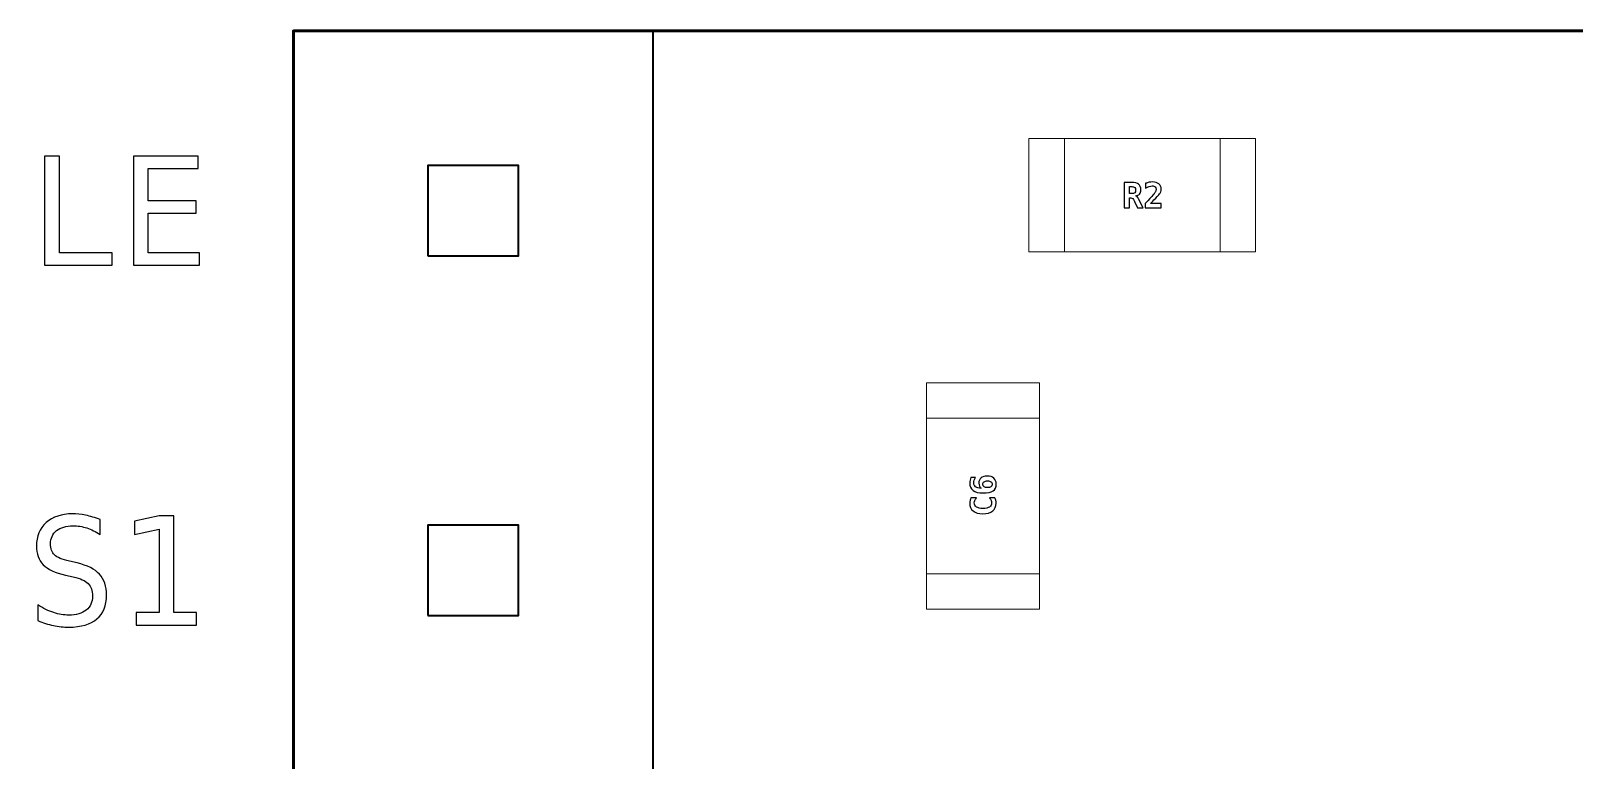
# Model space of a CAD drawing. Header units: centimetres. Extents: x -7.5 to 7.5, y -7.5 to 7.5.
# Drawn here: x -1.201 to -0.112, y 2.877 to 3.392 of the extents above; entities that cross this region are included whole.
import ezdxf

# ---------------------------------------------------------------- set-up
doc = ezdxf.new("R2010")
doc.units = ezdxf.units.CM
doc.header["$MEASUREMENT"] = 0
doc.layers.add('Layer 1', color=7, linetype='Continuous')

msp = doc.modelspace()

# ---------------------------------------------------------------- linework, layer by layer
at = {"layer": 'Layer 1', "color": 7, "lineweight": 53}
msp.add_lwpolyline([(-1.016, 1.35955), (0.508, 1.35955), (0.508, 3.39155), (-1.016, 3.39155), (-1.016, 1.35955)], close=True, dxfattribs=at)
at = {"layer": 'Layer 1', "color": 7, "lineweight": 9}
for points in [[(-0.4965, 3.23555), (-0.3365, 3.23555), (-0.3365, 3.31555), (-0.4965, 3.31555), (-0.4965, 3.23555)], [(-0.4715, 3.23555), (-0.3615, 3.23555), (-0.3615, 3.31555), (-0.4715, 3.31555), (-0.4715, 3.23555)]]:
    msp.add_lwpolyline(points, close=True, dxfattribs=at)
at = {"layer": 'Layer 1', "color": 7, "lineweight": 35}
for points in [[(-1.016, 1.35959), (-1.016, 1.35959), (-1.016, 3.39159), (-1.016, 3.39159), (-1.016, 3.39159), (-1.016, 3.39159), (-0.762, 3.39159), (-0.762, 3.39159), (-0.762, 3.39159), (-0.762, 3.39159), (-0.762, 1.35959), (-0.762, 1.35959), (-0.762, 1.35959), (-0.762, 1.35959), (-1.016, 1.35959), (-1.016, 1.35959)], [(-0.921, 3.23259), (-0.921, 3.23259), (-0.921, 3.29659), (-0.921, 3.29659), (-0.921, 3.29659), (-0.921, 3.29659), (-0.857, 3.29659), (-0.857, 3.29659), (-0.857, 3.29659), (-0.857, 3.29659), (-0.857, 3.23259), (-0.857, 3.23259), (-0.857, 3.23259), (-0.857, 3.23259), (-0.921, 3.23259), (-0.921, 3.23259)], [(-0.921, 2.97859), (-0.921, 2.97859), (-0.921, 3.04259), (-0.921, 3.04259), (-0.921, 3.04259), (-0.921, 3.04259), (-0.857, 3.04259), (-0.857, 3.04259), (-0.857, 3.04259), (-0.857, 3.04259), (-0.857, 2.97859), (-0.857, 2.97859), (-0.857, 2.97859), (-0.857, 2.97859), (-0.921, 2.97859), (-0.921, 2.97859)]]:
    msp.add_open_spline(points, degree=3, knots=[0, 0, 0, 0, 0.25, 0.25, 0.25, 0.25, 0.5, 0.5, 0.5, 0.5, 0.75, 0.75, 0.75, 0.75, 1, 1, 1, 1], dxfattribs=at)
at = {"layer": 'Layer 1'}
for points, knots in [([(-1.1918, 3.30316), (-1.1918, 3.30316), (-1.1813, 3.30316), (-1.1813, 3.30316), (-1.1813, 3.30316), (-1.1813, 3.30316), (-1.1813, 3.23479), (-1.1813, 3.23479), (-1.1813, 3.23479), (-1.1813, 3.23479), (-1.14405, 3.23479), (-1.14405, 3.23479), (-1.14405, 3.23479), (-1.14405, 3.23479), (-1.14405, 3.22601), (-1.14405, 3.22601), (-1.14405, 3.22601), (-1.14405, 3.22601), (-1.1918, 3.22601), (-1.1918, 3.22601), (-1.1918, 3.22601), (-1.1918, 3.22601), (-1.1918, 3.30316), (-1.1918, 3.30316)], [0, 0, 0, 0, 0.1666667, 0.1666667, 0.1666667, 0.1666667, 0.3333333, 0.3333333, 0.3333333, 0.3333333, 0.5, 0.5, 0.5, 0.5, 0.6666667, 0.6666667, 0.6666667, 0.6666667, 0.8333333, 0.8333333, 0.8333333, 0.8333333, 1, 1, 1, 1]), ([(-1.12902, 3.30316), (-1.12902, 3.30316), (-1.08325, 3.30316), (-1.08325, 3.30316), (-1.08325, 3.30316), (-1.08325, 3.30316), (-1.08325, 3.29438), (-1.08325, 3.29438), (-1.08325, 3.29438), (-1.08325, 3.29438), (-1.11858, 3.29438), (-1.11858, 3.29438), (-1.11858, 3.29438), (-1.11858, 3.29438), (-1.11858, 3.27153), (-1.11858, 3.27153), (-1.11858, 3.27153), (-1.11858, 3.27153), (-1.0848, 3.27153), (-1.0848, 3.27153), (-1.0848, 3.27153), (-1.0848, 3.27153), (-1.0848, 3.26275), (-1.0848, 3.26275), (-1.0848, 3.26275), (-1.0848, 3.26275), (-1.11858, 3.26275), (-1.11858, 3.26275), (-1.11858, 3.26275), (-1.11858, 3.26275), (-1.11858, 3.23479), (-1.11858, 3.23479), (-1.11858, 3.23479), (-1.11858, 3.23479), (-1.08226, 3.23479), (-1.08226, 3.23479), (-1.08226, 3.23479), (-1.08226, 3.23479), (-1.08226, 3.22601), (-1.08226, 3.22601), (-1.08226, 3.22601), (-1.08226, 3.22601), (-1.12902, 3.22601), (-1.12902, 3.22601), (-1.12902, 3.22601), (-1.12902, 3.22601), (-1.12902, 3.30316), (-1.12902, 3.30316)], [0, 0, 0, 0, 0.0833333, 0.0833333, 0.0833333, 0.0833333, 0.1666667, 0.1666667, 0.1666667, 0.1666667, 0.25, 0.25, 0.25, 0.25, 0.3333333, 0.3333333, 0.3333333, 0.3333333, 0.4166667, 0.4166667, 0.4166667, 0.4166667, 0.5, 0.5, 0.5, 0.5, 0.5833333, 0.5833333, 0.5833333, 0.5833333, 0.6666667, 0.6666667, 0.6666667, 0.6666667, 0.75, 0.75, 0.75, 0.75, 0.8333333, 0.8333333, 0.8333333, 0.8333333, 0.9166667, 0.9166667, 0.9166667, 0.9166667, 1, 1, 1, 1]), ([(-1.15241, 3.04647), (-1.15241, 3.04647), (-1.15241, 3.03587), (-1.15241, 3.03587), (-1.15241, 3.03587), (-1.15559, 3.03792), (-1.15876, 3.03945), (-1.16195, 3.04049), (-1.16195, 3.04049), (-1.16513, 3.04154), (-1.16836, 3.04205), (-1.17159, 3.04205), (-1.17159, 3.04205), (-1.17652, 3.04205), (-1.18042, 3.0409), (-1.18328, 3.03861), (-1.18328, 3.03861), (-1.18614, 3.03631), (-1.18757, 3.03323), (-1.18757, 3.02933), (-1.18757, 3.02933), (-1.18757, 3.02591), (-1.18663, 3.02332), (-1.18474, 3.02152), (-1.18474, 3.02152), (-1.18287, 3.01973), (-1.17936, 3.01824), (-1.17423, 3.01702), (-1.17423, 3.01702), (-1.17423, 3.01702), (-1.16875, 3.01578), (-1.16875, 3.01578), (-1.16875, 3.01578), (-1.16151, 3.01409), (-1.15624, 3.01144), (-1.15292, 3.00783), (-1.15292, 3.00783), (-1.14963, 3.00421), (-1.14797, 2.99929), (-1.14797, 2.99305), (-1.14797, 2.99305), (-1.14797, 2.98571), (-1.15024, 2.98012), (-1.15479, 2.97626), (-1.15479, 2.97626), (-1.15934, 2.97239), (-1.16596, 2.97047), (-1.17464, 2.97047), (-1.17464, 2.97047), (-1.17825, 2.97047), (-1.18189, 2.97086), (-1.18554, 2.97163), (-1.18554, 2.97163), (-1.18919, 2.97241), (-1.19286, 2.97358), (-1.19654, 2.97513), (-1.19654, 2.97513), (-1.19654, 2.97513), (-1.19654, 2.98624), (-1.19654, 2.98624), (-1.19654, 2.98624), (-1.19257, 2.98372), (-1.18884, 2.98187), (-1.18531, 2.9807), (-1.18531, 2.9807), (-1.18176, 2.97952), (-1.17822, 2.97894), (-1.17464, 2.97894), (-1.17464, 2.97894), (-1.16936, 2.97894), (-1.16525, 2.98012), (-1.16233, 2.98248), (-1.16233, 2.98248), (-1.1594, 2.98485), (-1.15793, 2.98814), (-1.15793, 2.99238), (-1.15793, 2.99238), (-1.15793, 2.99624), (-1.15894, 2.99919), (-1.16097, 3.00121), (-1.16097, 3.00121), (-1.16298, 3.00324), (-1.16649, 3.00481), (-1.17148, 3.00592), (-1.17148, 3.00592), (-1.17148, 3.00592), (-1.17707, 3.00721), (-1.17707, 3.00721), (-1.17707, 3.00721), (-1.18423, 3.00883), (-1.18944, 3.01127), (-1.19268, 3.01455), (-1.19268, 3.01455), (-1.19591, 3.01781), (-1.19753, 3.0222), (-1.19753, 3.02772), (-1.19753, 3.02772), (-1.19753, 3.03462), (-1.19522, 3.04014), (-1.19058, 3.04429), (-1.19058, 3.04429), (-1.18594, 3.04843), (-1.17979, 3.05051), (-1.1721, 3.05051), (-1.1721, 3.05051), (-1.16913, 3.05051), (-1.16603, 3.05018), (-1.16275, 3.04951), (-1.16275, 3.04951), (-1.15947, 3.04884), (-1.15603, 3.04781), (-1.15241, 3.04647)], [0, 0, 0, 0, 0.0357143, 0.0357143, 0.0357143, 0.0357143, 0.0714286, 0.0714286, 0.0714286, 0.0714286, 0.1071429, 0.1071429, 0.1071429, 0.1071429, 0.1428571, 0.1428571, 0.1428571, 0.1428571, 0.1785714, 0.1785714, 0.1785714, 0.1785714, 0.2142857, 0.2142857, 0.2142857, 0.2142857, 0.25, 0.25, 0.25, 0.25, 0.2857143, 0.2857143, 0.2857143, 0.2857143, 0.3214286, 0.3214286, 0.3214286, 0.3214286, 0.3571429, 0.3571429, 0.3571429, 0.3571429, 0.3928571, 0.3928571, 0.3928571, 0.3928571, 0.4285714, 0.4285714, 0.4285714, 0.4285714, 0.4642857, 0.4642857, 0.4642857, 0.4642857, 0.5, 0.5, 0.5, 0.5, 0.5357143, 0.5357143, 0.5357143, 0.5357143, 0.5714286, 0.5714286, 0.5714286, 0.5714286, 0.6071429, 0.6071429, 0.6071429, 0.6071429, 0.6428571, 0.6428571, 0.6428571, 0.6428571, 0.6785714, 0.6785714, 0.6785714, 0.6785714, 0.7142857, 0.7142857, 0.7142857, 0.7142857, 0.75, 0.75, 0.75, 0.75, 0.7857143, 0.7857143, 0.7857143, 0.7857143, 0.8214286, 0.8214286, 0.8214286, 0.8214286, 0.8571429, 0.8571429, 0.8571429, 0.8571429, 0.8928571, 0.8928571, 0.8928571, 0.8928571, 0.9285714, 0.9285714, 0.9285714, 0.9285714, 0.9642857, 0.9642857, 0.9642857, 0.9642857, 1, 1, 1, 1]), ([(-1.12705, 2.98075), (-1.12705, 2.98075), (-1.11082, 2.98075), (-1.11082, 2.98075), (-1.11082, 2.98075), (-1.11082, 2.98075), (-1.11082, 3.03972), (-1.11082, 3.03972), (-1.11082, 3.03972), (-1.11082, 3.03972), (-1.12828, 3.03579), (-1.12828, 3.03579), (-1.12828, 3.03579), (-1.12828, 3.03579), (-1.12828, 3.04529), (-1.12828, 3.04529), (-1.12828, 3.04529), (-1.12828, 3.04529), (-1.11093, 3.04912), (-1.11093, 3.04912), (-1.11093, 3.04912), (-1.11093, 3.04912), (-1.10048, 3.04912), (-1.10048, 3.04912), (-1.10048, 3.04912), (-1.10048, 3.04912), (-1.10048, 2.98075), (-1.10048, 2.98075), (-1.10048, 2.98075), (-1.10048, 2.98075), (-1.08447, 2.98075), (-1.08447, 2.98075), (-1.08447, 2.98075), (-1.08447, 2.98075), (-1.08447, 2.97197), (-1.08447, 2.97197), (-1.08447, 2.97197), (-1.08447, 2.97197), (-1.12705, 2.97197), (-1.12705, 2.97197), (-1.12705, 2.97197), (-1.12705, 2.97197), (-1.12705, 2.98075), (-1.12705, 2.98075)], [0, 0, 0, 0, 0.0909091, 0.0909091, 0.0909091, 0.0909091, 0.1818182, 0.1818182, 0.1818182, 0.1818182, 0.2727273, 0.2727273, 0.2727273, 0.2727273, 0.3636364, 0.3636364, 0.3636364, 0.3636364, 0.4545455, 0.4545455, 0.4545455, 0.4545455, 0.5454545, 0.5454545, 0.5454545, 0.5454545, 0.6363636, 0.6363636, 0.6363636, 0.6363636, 0.7272727, 0.7272727, 0.7272727, 0.7272727, 0.8181818, 0.8181818, 0.8181818, 0.8181818, 0.9090909, 0.9090909, 0.9090909, 0.9090909, 1, 1, 1, 1])]:
    msp.add_open_spline(points, degree=3, knots=knots, dxfattribs=at)
at = {"layer": 'Layer 1', "color": 250}
for points, knots in [([(-0.42105, 3.27505), (-0.4207, 3.27498), (-0.42039, 3.27481), (-0.42013, 3.27455), (-0.42013, 3.27455), (-0.41987, 3.27429), (-0.41955, 3.27378), (-0.41917, 3.27302), (-0.41917, 3.27302), (-0.41917, 3.27302), (-0.41591, 3.26655), (-0.41591, 3.26655), (-0.41591, 3.26655), (-0.41591, 3.26655), (-0.41982, 3.26655), (-0.41982, 3.26655), (-0.41982, 3.26655), (-0.41982, 3.26655), (-0.42199, 3.27109), (-0.42199, 3.27109), (-0.42199, 3.27109), (-0.42206, 3.27122), (-0.42214, 3.2714), (-0.42225, 3.27162), (-0.42225, 3.27162), (-0.42288, 3.27298), (-0.42363, 3.27366), (-0.42449, 3.27366), (-0.42449, 3.27366), (-0.42449, 3.27366), (-0.42562, 3.27366), (-0.42562, 3.27366), (-0.42562, 3.27366), (-0.42562, 3.27366), (-0.42562, 3.26655), (-0.42562, 3.26655), (-0.42562, 3.26655), (-0.42562, 3.26655), (-0.42918, 3.26655), (-0.42918, 3.26655), (-0.42918, 3.26655), (-0.42918, 3.26655), (-0.42918, 3.28455), (-0.42918, 3.28455), (-0.42918, 3.28455), (-0.42918, 3.28455), (-0.42404, 3.28455), (-0.42404, 3.28455), (-0.42404, 3.28455), (-0.42173, 3.28455), (-0.42006, 3.28414), (-0.41906, 3.28332), (-0.41906, 3.28332), (-0.41805, 3.2825), (-0.41754, 3.28117), (-0.41754, 3.27931), (-0.41754, 3.27931), (-0.41754, 3.27808), (-0.41784, 3.27709), (-0.41845, 3.27636), (-0.41845, 3.27636), (-0.41905, 3.27563), (-0.41992, 3.27519), (-0.42105, 3.27505)], [0, 0, 0, 0, 0.0625, 0.0625, 0.0625, 0.0625, 0.125, 0.125, 0.125, 0.125, 0.1875, 0.1875, 0.1875, 0.1875, 0.25, 0.25, 0.25, 0.25, 0.3125, 0.3125, 0.3125, 0.3125, 0.375, 0.375, 0.375, 0.375, 0.4375, 0.4375, 0.4375, 0.4375, 0.5, 0.5, 0.5, 0.5, 0.5625, 0.5625, 0.5625, 0.5625, 0.625, 0.625, 0.625, 0.625, 0.6875, 0.6875, 0.6875, 0.6875, 0.75, 0.75, 0.75, 0.75, 0.8125, 0.8125, 0.8125, 0.8125, 0.875, 0.875, 0.875, 0.875, 0.9375, 0.9375, 0.9375, 0.9375, 1, 1, 1, 1]), ([(-0.42562, 3.28156), (-0.42562, 3.28156), (-0.42562, 3.27665), (-0.42562, 3.27665), (-0.42562, 3.27665), (-0.42562, 3.27665), (-0.42394, 3.27665), (-0.42394, 3.27665), (-0.42394, 3.27665), (-0.42297, 3.27665), (-0.42227, 3.27684), (-0.42185, 3.27722), (-0.42185, 3.27722), (-0.42143, 3.27761), (-0.42122, 3.27824), (-0.42122, 3.27911), (-0.42122, 3.27911), (-0.42122, 3.27999), (-0.42143, 3.28062), (-0.42185, 3.28099), (-0.42185, 3.28099), (-0.42227, 3.28137), (-0.42297, 3.28156), (-0.42394, 3.28156), (-0.42394, 3.28156), (-0.42394, 3.28156), (-0.42562, 3.28156), (-0.42562, 3.28156)], [0, 0, 0, 0, 0.1428571, 0.1428571, 0.1428571, 0.1428571, 0.2857143, 0.2857143, 0.2857143, 0.2857143, 0.4285714, 0.4285714, 0.4285714, 0.4285714, 0.5714286, 0.5714286, 0.5714286, 0.5714286, 0.7142857, 0.7142857, 0.7142857, 0.7142857, 0.8571429, 0.8571429, 0.8571429, 0.8571429, 1, 1, 1, 1]), ([(-0.41069, 3.26969), (-0.41069, 3.26969), (-0.40311, 3.26969), (-0.40311, 3.26969), (-0.40311, 3.26969), (-0.40311, 3.26969), (-0.40311, 3.26655), (-0.40311, 3.26655), (-0.40311, 3.26655), (-0.40311, 3.26655), (-0.41453, 3.26655), (-0.41453, 3.26655), (-0.41453, 3.26655), (-0.41453, 3.26655), (-0.41453, 3.26959), (-0.41453, 3.26959), (-0.41453, 3.26959), (-0.41453, 3.26959), (-0.4126, 3.27164), (-0.4126, 3.27164), (-0.4126, 3.27164), (-0.41032, 3.27407), (-0.40892, 3.27557), (-0.40843, 3.27613), (-0.40843, 3.27613), (-0.40783, 3.27683), (-0.4074, 3.27744), (-0.40713, 3.27797), (-0.40713, 3.27797), (-0.40687, 3.27851), (-0.40674, 3.27903), (-0.40674, 3.27956), (-0.40674, 3.27956), (-0.40674, 3.28036), (-0.40698, 3.28098), (-0.40746, 3.28142), (-0.40746, 3.28142), (-0.40795, 3.28186), (-0.40864, 3.28208), (-0.40953, 3.28208), (-0.40953, 3.28208), (-0.41017, 3.28208), (-0.41088, 3.28195), (-0.41167, 3.2817), (-0.41167, 3.2817), (-0.41246, 3.28144), (-0.41329, 3.28108), (-0.41415, 3.28059), (-0.41415, 3.28059), (-0.41415, 3.28059), (-0.41415, 3.28391), (-0.41415, 3.28391), (-0.41415, 3.28391), (-0.41329, 3.28422), (-0.41245, 3.28446), (-0.41162, 3.28463), (-0.41162, 3.28463), (-0.4108, 3.28479), (-0.41001, 3.28487), (-0.40925, 3.28487), (-0.40925, 3.28487), (-0.40735, 3.28487), (-0.40585, 3.28443), (-0.40476, 3.28354), (-0.40476, 3.28354), (-0.40367, 3.28266), (-0.40313, 3.28144), (-0.40313, 3.27991), (-0.40313, 3.27991), (-0.40313, 3.2792), (-0.40325, 3.27854), (-0.40348, 3.27792), (-0.40348, 3.27792), (-0.40372, 3.2773), (-0.40413, 3.27661), (-0.40471, 3.27586), (-0.40471, 3.27586), (-0.40513, 3.27531), (-0.4063, 3.27408), (-0.40822, 3.27217), (-0.40822, 3.27217), (-0.40925, 3.27113), (-0.41008, 3.2703), (-0.41069, 3.26969)], [0, 0, 0, 0, 0.047619, 0.047619, 0.047619, 0.047619, 0.0952381, 0.0952381, 0.0952381, 0.0952381, 0.1428571, 0.1428571, 0.1428571, 0.1428571, 0.1904762, 0.1904762, 0.1904762, 0.1904762, 0.2380952, 0.2380952, 0.2380952, 0.2380952, 0.2857143, 0.2857143, 0.2857143, 0.2857143, 0.3333333, 0.3333333, 0.3333333, 0.3333333, 0.3809524, 0.3809524, 0.3809524, 0.3809524, 0.4285714, 0.4285714, 0.4285714, 0.4285714, 0.4761905, 0.4761905, 0.4761905, 0.4761905, 0.5238095, 0.5238095, 0.5238095, 0.5238095, 0.5714286, 0.5714286, 0.5714286, 0.5714286, 0.6190476, 0.6190476, 0.6190476, 0.6190476, 0.6666667, 0.6666667, 0.6666667, 0.6666667, 0.7142857, 0.7142857, 0.7142857, 0.7142857, 0.7619048, 0.7619048, 0.7619048, 0.7619048, 0.8095238, 0.8095238, 0.8095238, 0.8095238, 0.8571429, 0.8571429, 0.8571429, 0.8571429, 0.9047619, 0.9047619, 0.9047619, 0.9047619, 0.952381, 0.952381, 0.952381, 0.952381, 1, 1, 1, 1]), ([(-0.53761, 3.07604), (-0.53761, 3.07604), (-0.53437, 3.07604), (-0.53437, 3.07604), (-0.53437, 3.07604), (-0.53474, 3.07541), (-0.53501, 3.0748), (-0.53519, 3.07422), (-0.53519, 3.07422), (-0.53537, 3.07364), (-0.53546, 3.07308), (-0.53546, 3.07254), (-0.53546, 3.07254), (-0.53546, 3.07126), (-0.53503, 3.07028), (-0.53417, 3.0696), (-0.53417, 3.0696), (-0.5333, 3.06893), (-0.53203, 3.06858), (-0.53034, 3.06855), (-0.53034, 3.06855), (-0.53086, 3.06893), (-0.53125, 3.06941), (-0.53151, 3.07), (-0.53151, 3.07), (-0.53177, 3.07058), (-0.53191, 3.07128), (-0.53191, 3.07207), (-0.53191, 3.07207), (-0.53191, 3.0737), (-0.53139, 3.07495), (-0.53037, 3.07583), (-0.53037, 3.07583), (-0.52934, 3.07672), (-0.52789, 3.07716), (-0.52601, 3.07716), (-0.52601, 3.07716), (-0.52399, 3.07716), (-0.52243, 3.07666), (-0.52132, 3.07567), (-0.52132, 3.07567), (-0.52021, 3.07467), (-0.51966, 3.07328), (-0.51966, 3.07148), (-0.51966, 3.07148), (-0.51966, 3.06928), (-0.52039, 3.06769), (-0.52186, 3.0667), (-0.52186, 3.0667), (-0.52333, 3.06571), (-0.52571, 3.06521), (-0.52899, 3.06521), (-0.52899, 3.06521), (-0.5321, 3.06521), (-0.53444, 3.06582), (-0.536, 3.06703), (-0.536, 3.06703), (-0.53755, 3.06824), (-0.53833, 3.07006), (-0.53833, 3.07249), (-0.53833, 3.07249), (-0.53833, 3.07305), (-0.53827, 3.07363), (-0.53815, 3.07423), (-0.53815, 3.07423), (-0.53803, 3.07483), (-0.53785, 3.07544), (-0.53761, 3.07604)], [0, 0, 0, 0, 0.0588235, 0.0588235, 0.0588235, 0.0588235, 0.1176471, 0.1176471, 0.1176471, 0.1176471, 0.1764706, 0.1764706, 0.1764706, 0.1764706, 0.2352941, 0.2352941, 0.2352941, 0.2352941, 0.2941176, 0.2941176, 0.2941176, 0.2941176, 0.3529412, 0.3529412, 0.3529412, 0.3529412, 0.4117647, 0.4117647, 0.4117647, 0.4117647, 0.4705882, 0.4705882, 0.4705882, 0.4705882, 0.5294118, 0.5294118, 0.5294118, 0.5294118, 0.5882353, 0.5882353, 0.5882353, 0.5882353, 0.6470588, 0.6470588, 0.6470588, 0.6470588, 0.7058824, 0.7058824, 0.7058824, 0.7058824, 0.7647059, 0.7647059, 0.7647059, 0.7647059, 0.8235294, 0.8235294, 0.8235294, 0.8235294, 0.8823529, 0.8823529, 0.8823529, 0.8823529, 0.9411765, 0.9411765, 0.9411765, 0.9411765, 1, 1, 1, 1]), ([(-0.52905, 3.07138), (-0.52905, 3.07061), (-0.52877, 3.07002), (-0.52821, 3.06962), (-0.52821, 3.06962), (-0.52765, 3.06921), (-0.52684, 3.06901), (-0.52578, 3.06901), (-0.52578, 3.06901), (-0.52473, 3.06901), (-0.52392, 3.06921), (-0.52336, 3.06962), (-0.52336, 3.06962), (-0.5228, 3.07002), (-0.52252, 3.07061), (-0.52252, 3.07138), (-0.52252, 3.07138), (-0.52252, 3.07216), (-0.5228, 3.07275), (-0.52336, 3.07316), (-0.52336, 3.07316), (-0.52392, 3.07358), (-0.52473, 3.07378), (-0.52578, 3.07378), (-0.52578, 3.07378), (-0.52684, 3.07378), (-0.52764, 3.07358), (-0.52821, 3.07316), (-0.52821, 3.07316), (-0.52877, 3.07275), (-0.52905, 3.07216), (-0.52905, 3.07138)], [0, 0, 0, 0, 0.125, 0.125, 0.125, 0.125, 0.25, 0.25, 0.25, 0.25, 0.375, 0.375, 0.375, 0.375, 0.5, 0.5, 0.5, 0.5, 0.625, 0.625, 0.625, 0.625, 0.75, 0.75, 0.75, 0.75, 0.875, 0.875, 0.875, 0.875, 1, 1, 1, 1]), ([(-0.52055, 3.0618), (-0.52026, 3.06124), (-0.52004, 3.06065), (-0.5199, 3.06003), (-0.5199, 3.06003), (-0.51975, 3.05941), (-0.51968, 3.05876), (-0.51968, 3.05808), (-0.51968, 3.05808), (-0.51968, 3.05565), (-0.52048, 3.05379), (-0.52208, 3.05252), (-0.52208, 3.05252), (-0.52368, 3.05124), (-0.52599, 3.0506), (-0.52901, 3.0506), (-0.52901, 3.0506), (-0.53204, 3.0506), (-0.53435, 3.05124), (-0.53596, 3.05252), (-0.53596, 3.05252), (-0.53756, 3.05379), (-0.53835, 3.05565), (-0.53835, 3.05808), (-0.53835, 3.05808), (-0.53835, 3.05876), (-0.53828, 3.05942), (-0.53814, 3.06004), (-0.53814, 3.06004), (-0.53799, 3.06067), (-0.53777, 3.06125), (-0.53749, 3.0618), (-0.53749, 3.0618), (-0.53749, 3.0618), (-0.53353, 3.0618), (-0.53353, 3.0618), (-0.53353, 3.0618), (-0.5341, 3.06119), (-0.53451, 3.0606), (-0.53477, 3.06002), (-0.53477, 3.06002), (-0.53503, 3.05945), (-0.53516, 3.05886), (-0.53516, 3.05824), (-0.53516, 3.05824), (-0.53516, 3.05694), (-0.53464, 3.05596), (-0.53361, 3.0553), (-0.53361, 3.0553), (-0.53258, 3.05463), (-0.53105, 3.0543), (-0.52901, 3.0543), (-0.52901, 3.0543), (-0.52698, 3.0543), (-0.52546, 3.05463), (-0.52442, 3.0553), (-0.52442, 3.0553), (-0.52339, 3.05596), (-0.52287, 3.05694), (-0.52287, 3.05824), (-0.52287, 3.05824), (-0.52287, 3.05886), (-0.52301, 3.05945), (-0.52326, 3.06002), (-0.52326, 3.06002), (-0.52353, 3.0606), (-0.52394, 3.06119), (-0.5245, 3.0618), (-0.5245, 3.0618), (-0.5245, 3.0618), (-0.52055, 3.0618), (-0.52055, 3.0618)], [0, 0, 0, 0, 0.0555556, 0.0555556, 0.0555556, 0.0555556, 0.1111111, 0.1111111, 0.1111111, 0.1111111, 0.1666667, 0.1666667, 0.1666667, 0.1666667, 0.2222222, 0.2222222, 0.2222222, 0.2222222, 0.2777778, 0.2777778, 0.2777778, 0.2777778, 0.3333333, 0.3333333, 0.3333333, 0.3333333, 0.3888889, 0.3888889, 0.3888889, 0.3888889, 0.4444444, 0.4444444, 0.4444444, 0.4444444, 0.5, 0.5, 0.5, 0.5, 0.5555556, 0.5555556, 0.5555556, 0.5555556, 0.6111111, 0.6111111, 0.6111111, 0.6111111, 0.6666667, 0.6666667, 0.6666667, 0.6666667, 0.7222222, 0.7222222, 0.7222222, 0.7222222, 0.7777778, 0.7777778, 0.7777778, 0.7777778, 0.8333333, 0.8333333, 0.8333333, 0.8333333, 0.8888889, 0.8888889, 0.8888889, 0.8888889, 0.9444444, 0.9444444, 0.9444444, 0.9444444, 1, 1, 1, 1])]:
    msp.add_open_spline(points, degree=3, knots=knots, dxfattribs=at)
at = {"layer": 'Layer 1', "lineweight": 70}
msp.add_open_spline([(-3.304, 3.26459), (-3.304, 3.26459), (-5.032, 3.2646), (-5.032, 3.2646), (-5.032, 3.2646), (-5.032, 3.2646), (-5.032, -0.79941), (-5.032, -0.79941), (-5.032, -0.79941), (-5.032, -0.79941), (1.127, -0.79941), (1.127, -0.79941)], degree=3, knots=[0, 0, 0, 0, 0.3333333, 0.3333333, 0.3333333, 0.3333333, 0.6666667, 0.6666667, 0.6666667, 0.6666667, 1, 1, 1, 1], dxfattribs=at)
at = {"layer": 'Layer 1', "color": 7, "lineweight": 9}
for points in [[(-0.569, 2.98305), (-0.569, 2.98305), (-0.569, 3.14305), (-0.569, 3.14305), (-0.569, 3.14305), (-0.569, 3.14305), (-0.489, 3.14305), (-0.489, 3.14305), (-0.489, 3.14305), (-0.489, 3.14305), (-0.489, 2.98305), (-0.489, 2.98305), (-0.489, 2.98305), (-0.489, 2.98305), (-0.569, 2.98305), (-0.569, 2.98305)], [(-0.569, 3.00805), (-0.569, 3.00805), (-0.569, 3.11805), (-0.569, 3.11805), (-0.569, 3.11805), (-0.569, 3.11805), (-0.489, 3.11805), (-0.489, 3.11805), (-0.489, 3.11805), (-0.489, 3.11805), (-0.489, 3.00805), (-0.489, 3.00805), (-0.489, 3.00805), (-0.489, 3.00805), (-0.569, 3.00805), (-0.569, 3.00805)]]:
    msp.add_open_spline(points, degree=3, knots=[0, 0, 0, 0, 0.25, 0.25, 0.25, 0.25, 0.5, 0.5, 0.5, 0.5, 0.75, 0.75, 0.75, 0.75, 1, 1, 1, 1], dxfattribs=at)

doc.saveas('drawing.dxf')
